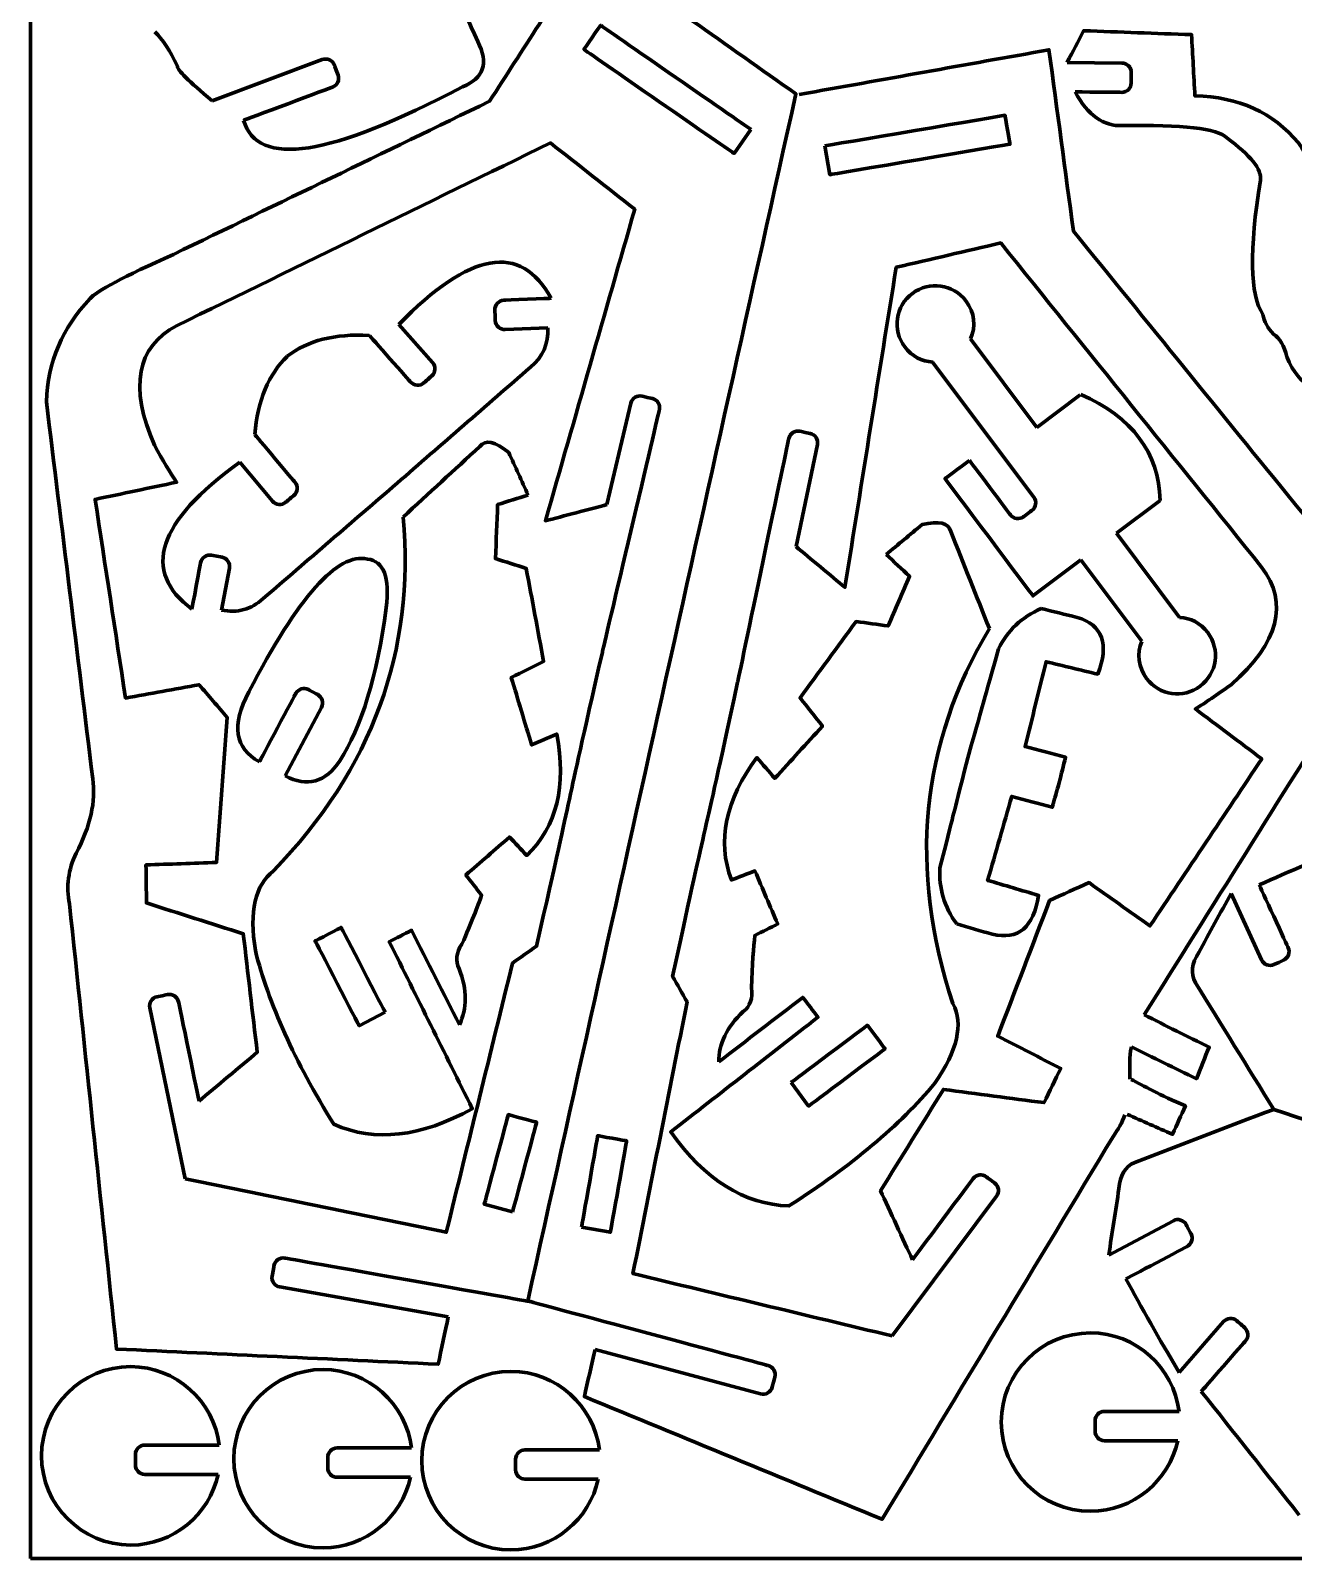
# Model space of a CAD drawing. Header units: inches. Extents: x -305 to 305, y -229 to 229.
# Drawn here: x -304.8 to -53.1, y -228.6 to 75.9 of the extents above; entities that cross this region are included whole.
import ezdxf

# ---------------------------------------------------------------- set-up
doc = ezdxf.new("R2010")
doc.units = ezdxf.units.IN
doc.header["$MEASUREMENT"] = 0
doc.layers.add('Layer 1', color=1, linetype='Continuous')

msp = doc.modelspace()

# ---------------------------------------------------------------- linework, layer by layer
at = {"lineweight": 70}
msp.add_lwpolyline([(-304.8, -228.6), (304.8, -228.6), (304.8, 228.6), (-304.8, 228.6), (-304.8, -228.6)], close=True, dxfattribs=at)
at = {"layer": 'Layer 1', "lineweight": 70}
for points, knots in [([(-34.3066, 85.698), (-28.0321, 83.5842), (-25.9575, 79.4522), (-28.0831, 73.3021), (-28.0831, 73.3021), (-30.5905, 62.4793), (-32.7689, 50.8096), (-34.6182, 38.293), (-34.6182, 38.293), (-36.5939, 33.9115), (-38.8112, 32.1395), (-41.2701, 32.9772), (-41.2701, 32.9772), (-44.1306, 34.0911), (-45.6379, 36.8342), (-45.792, 41.2067), (-45.792, 41.2067), (-45.3753, 45.5066), (-43.4398, 53.7071), (-39.9854, 65.8082), (-39.9854, 65.8082), (-45.9456, 69.2672), (-47.7497, 73.8628), (-45.3977, 79.5952), (-45.3977, 79.5952), (-46.1962, 80.7747), (-48.5412, 81.0589), (-52.4327, 80.448), (-52.4327, 80.448), (-65.7282, 78.5276), (-73.8299, 78.7179), (-76.7375, 81.018), (-76.7375, 81.018), (-83.0613, 85.6966), (-86.5637, 92.3911), (-87.2447, 101.1014), (-87.2447, 101.1014), (-91.3179, 101.1003), (-95.3912, 101.0993), (-99.4644, 101.0982), (-99.4644, 101.0982), (-100.1261, 108.2436), (-100.7874, 115.3891), (-101.4488, 122.5345), (-101.4488, 122.5345), (-99.2505, 123.8347), (-97.4974, 124.8713), (-95.2993, 126.1715)], [0, 0, 0, 0, 0.08333333, 0.08333333, 0.08333333, 0.08333334, 0.16666667, 0.16666667, 0.16666667, 0.16666668, 0.25, 0.25, 0.25, 0.25000001, 0.33333333, 0.33333333, 0.33333333, 0.33333334, 0.41666667, 0.41666667, 0.41666667, 0.41666668, 0.5, 0.5, 0.5, 0.50000001, 0.58333333, 0.58333333, 0.58333333, 0.58333334, 0.66666667, 0.66666667, 0.66666667, 0.66666668, 0.75, 0.75, 0.75, 0.75000001, 0.83333333, 0.83333333, 0.83333333, 0.83333334, 0.91666667, 0.91666667, 0.91666667, 0.91666668, 1, 1, 1, 1]), ([(-225.6263, 96.1605), (-222.1724, 88.3864), (-219.1289, 81.5359), (-215.6754, 73.7617), (-215.6754, 73.7617), (-213.4615, 69.4461), (-214.4686, 66.4288), (-218.6971, 64.7103), (-218.6971, 64.7103), (-245.0191, 50.767), (-259.5696, 48.5417), (-262.3486, 58.0341)], [0, 0, 0, 0, 0.33333333, 0.33333333, 0.33333333, 0.33333334, 0.66666667, 0.66666667, 0.66666667, 0.66666668, 1, 1, 1, 1]), ([(-221.5368, -180.4517), (-222.1588, -183.2567), (-222.9408, -187.0816), (-223.5627, -189.8864), (-223.5627, -189.8864), (-244.9334, -188.8786), (-266.3044, -187.8706), (-287.6752, -186.8628), (-287.6752, -186.8628), (-290.7986, -157.2796), (-293.9219, -127.6964), (-297.0453, -98.1133), (-297.0453, -98.1133), (-297.7451, -94.6959), (-297.2953, -91.328), (-295.6959, -88.0096), (-295.6959, -88.0096), (-292.8664, -82.6305), (-291.7697, -77.6917), (-292.406, -73.1931), (-292.406, -73.1931), (-295.484, -48.144), (-298.5621, -23.0952), (-301.6399, 1.9541), (-301.6399, 1.9541), (-301.3564, 9.8884), (-298.457, 16.7346), (-292.9418, 22.4926), (-292.9418, 22.4926), (-291.7444, 23.9484), (-286.2083, 26.8908), (-276.3336, 31.3197), (-276.3336, 31.3197), (-255.3285, 41.4885), (-234.3235, 51.6574), (-213.3184, 61.8262), (-213.3184, 61.8262), (-206.7375, 72.0469), (-200.1565, 82.2673), (-193.5755, 92.4881), (-193.5755, 92.4881), (-179.8048, 82.7599), (-166.0346, 73.0317), (-152.2641, 63.3038), (-152.2641, 63.3038), (-170.1039, -16.8426), (-187.8841, -97.1665), (-205.7239, -177.3131)], [0, 0, 0, 0, 0.08333333, 0.08333333, 0.08333333, 0.08333334, 0.16666667, 0.16666667, 0.16666667, 0.16666668, 0.25, 0.25, 0.25, 0.25000001, 0.33333333, 0.33333333, 0.33333333, 0.33333334, 0.41666667, 0.41666667, 0.41666667, 0.41666668, 0.5, 0.5, 0.5, 0.50000001, 0.58333333, 0.58333333, 0.58333333, 0.58333334, 0.66666667, 0.66666667, 0.66666667, 0.66666668, 0.75, 0.75, 0.75, 0.75000001, 0.83333333, 0.83333333, 0.83333333, 0.83333334, 0.91666667, 0.91666667, 0.91666667, 0.91666668, 1, 1, 1, 1]), ([(-161.2571, 56.2337), (-161.2571, 56.2337), (-164.5832, 51.4311), (-164.5832, 51.4311), (-164.5832, 51.4311), (-164.5832, 51.4311), (-194.5163, 72.1609), (-194.5163, 72.1609), (-194.5163, 72.1609), (-194.5163, 72.1609), (-191.1902, 76.9635), (-191.1902, 76.9635), (-191.1902, 76.9635), (-191.1902, 76.9635), (-161.2571, 56.2337), (-161.2571, 56.2337)], [0, 0, 0, 0, 0.25, 0.25, 0.25, 0.25000001, 0.5, 0.5, 0.5, 0.50000001, 0.75, 0.75, 0.75, 0.75000001, 1, 1, 1, 1]), ([(-280.0058, 75.6635), (-278.5074, 74.2091), (-277.0154, 71.9253), (-275.5296, 68.8115), (-275.5296, 68.8115), (-275.6206, 68.1165), (-273.3052, 65.8259), (-268.583, 61.9403)], [0, 0, 0, 0, 0.5, 0.5, 0.5, 0.50000001, 1, 1, 1, 1]), ([(-54.4283, 10.9041), (-51.9706, 4.7562), (-47.7301, 2.9134), (-41.7071, 5.376), (-41.7071, 5.376), (-31.0396, 8.4785), (-19.5083, 11.2992), (-7.1132, 13.8382), (-7.1132, 13.8382), (-2.8477, 16.0534), (-1.2011, 18.3653), (-2.1736, 20.7741), (-2.1736, 20.7741), (-3.4441, 23.5685), (-6.2664, 24.9217), (-10.6406, 24.8336), (-10.6406, 24.8336), (-14.9109, 24.1797), (-22.9918, 21.7934), (-34.8833, 17.6747), (-34.8833, 17.6747), (-38.6667, 23.4344), (-43.3551, 24.9815), (-48.9486, 22.3159), (-48.9486, 22.3159), (-50.1704, 23.0479), (-50.584, 25.3736), (-50.1893, 29.2929), (-50.1893, 29.2929), (-49.0076, 42.6744), (-49.6457, 50.7531), (-52.1033, 53.5289), (-52.1033, 53.5289), (-57.1246, 59.5842), (-64.0026, 62.7108), (-72.7372, 62.9088), (-72.7372, 62.9088), (-72.9616, 66.9759), (-73.1859, 71.0429), (-73.4102, 75.11), (-73.4102, 75.11), (-80.5813, 75.3753), (-87.7524, 75.6402), (-94.9235, 75.9053), (-94.9235, 75.9053), (-96.1, 73.6384), (-97.038, 71.8306), (-98.2146, 69.5639)], [0, 0, 0, 0, 0.08333333, 0.08333333, 0.08333333, 0.08333334, 0.16666667, 0.16666667, 0.16666667, 0.16666668, 0.25, 0.25, 0.25, 0.25000001, 0.33333333, 0.33333333, 0.33333333, 0.33333334, 0.41666667, 0.41666667, 0.41666667, 0.41666668, 0.5, 0.5, 0.5, 0.50000001, 0.58333333, 0.58333333, 0.58333333, 0.58333334, 0.66666667, 0.66666667, 0.66666667, 0.66666668, 0.75, 0.75, 0.75, 0.75000001, 0.83333333, 0.83333333, 0.83333333, 0.83333334, 0.91666667, 0.91666667, 0.91666667, 0.91666668, 1, 1, 1, 1]), ([(-268.5831, 61.9402), (-268.5831, 61.9402), (-246.6555, 70.1384), (-246.6555, 70.1384), (-246.6555, 70.1384), (-245.6916, 70.4988), (-244.6094, 70.0079), (-244.2503, 69.0471), (-244.2503, 69.0471), (-244.2503, 69.0471), (-243.5103, 67.0679), (-243.5103, 67.0679), (-243.5103, 67.0679), (-243.1511, 66.1071), (-243.6466, 65.0263), (-244.6097, 64.6663), (-244.6097, 64.6663), (-244.6097, 64.6663), (-262.3486, 58.0341), (-262.3486, 58.0341)], [0, 0, 0, 0, 0.2, 0.2, 0.2, 0.20000001, 0.4, 0.4, 0.4, 0.40000001, 0.6, 0.6, 0.6, 0.60000001, 0.8, 0.8, 0.8, 0.80000001, 1, 1, 1, 1]), ([(-82.8454, -120.2656), (-69.4342, -98.8865), (-55.771, -77.1099), (-42.3599, -55.7305), (-42.3599, -55.7305), (-39.2516, -48.4247), (-38.9739, -40.9951), (-41.5264, -33.4415), (-41.5264, -33.4415), (-41.9933, -31.6153), (-45.759, -26.6029), (-52.8233, -18.404), (-52.8233, -18.404), (-67.5327, -0.2863), (-82.2422, 17.8312), (-96.952, 35.9488), (-96.952, 35.9488), (-98.577, 47.9957), (-100.2021, 60.0426), (-101.8271, 72.0897), (-101.8271, 72.0897), (-118.4237, 69.1201), (-135.02, 66.1504), (-151.6165, 63.181)], [0, 0, 0, 0, 0.16666667, 0.16666667, 0.16666667, 0.16666668, 0.33333333, 0.33333333, 0.33333333, 0.33333334, 0.5, 0.5, 0.5, 0.50000001, 0.66666667, 0.66666667, 0.66666667, 0.66666668, 0.83333333, 0.83333333, 0.83333333, 0.83333334, 1, 1, 1, 1]), ([(-98.2148, 69.5639), (-98.2148, 69.5639), (-87.2766, 69.4542), (-87.2766, 69.4542), (-87.2766, 69.4542), (-86.2472, 69.444), (-85.4142, 68.5966), (-85.4245, 67.5711), (-85.4245, 67.5711), (-85.4245, 67.5711), (-85.4457, 65.458), (-85.4457, 65.458), (-85.4457, 65.458), (-85.456, 64.4325), (-86.3071, 63.6022), (-87.3352, 63.6126), (-87.3352, 63.6126), (-87.3352, 63.6126), (-96.6337, 63.7059), (-96.6337, 63.7059)], [0, 0, 0, 0, 0.2, 0.2, 0.2, 0.20000001, 0.4, 0.4, 0.4, 0.40000001, 0.6, 0.6, 0.6, 0.60000001, 0.8, 0.8, 0.8, 0.80000001, 1, 1, 1, 1]), ([(-96.6337, 63.7059), (-94.0592, 59.021), (-90.9451, 56.8379), (-87.1931, 56.9802), (-87.1931, 56.9802), (-75.1644, 57.2228), (-68.2323, 56.4045), (-66.397, 54.5257), (-66.397, 54.5257), (-61.623, 51.0709), (-59.3849, 48.272), (-59.6826, 46.1287), (-59.6826, 46.1287), (-61.9473, 32.1628), (-61.7781, 23.2273), (-59.175, 19.322)], [0, 0, 0, 0, 0.25, 0.25, 0.25, 0.25000001, 0.5, 0.5, 0.5, 0.50000001, 0.75, 0.75, 0.75, 0.75000001, 1, 1, 1, 1]), ([(-146.471, 52.9641), (-146.471, 52.9641), (-145.4956, 47.2042), (-145.4956, 47.2042), (-145.4956, 47.2042), (-145.4956, 47.2042), (-109.5961, 53.2823), (-109.5961, 53.2823), (-109.5961, 53.2823), (-109.5961, 53.2823), (-110.5715, 59.0421), (-110.5715, 59.0421), (-110.5715, 59.0421), (-110.5715, 59.0421), (-146.471, 52.9641), (-146.471, 52.9641)], [0, 0, 0, 0, 0.25, 0.25, 0.25, 0.25000001, 0.5, 0.5, 0.5, 0.50000001, 0.75, 0.75, 0.75, 0.75000001, 1, 1, 1, 1]), ([(-189.9245, -18.562), (-193.2536, -19.4146), (-198.853, -20.9236), (-202.182, -21.7762), (-202.182, -21.7762), (-196.2511, -1.0779), (-190.32, 19.6204), (-184.3889, 40.3186), (-184.3889, 40.3186), (-189.9914, 44.7261), (-195.5939, 49.1335), (-201.1964, 53.5409), (-201.1964, 53.5409), (-226.0262, 41.3926), (-250.8559, 29.2442), (-275.6857, 17.0958), (-275.6857, 17.0958), (-283.6731, 12.8397), (-285.1528, 4.9027), (-280.1249, -6.7151), (-280.1249, -6.7151), (-278.4198, -9.7558), (-276.9473, -12.2173), (-275.7073, -14.0998), (-275.7073, -14.0998), (-281.1148, -15.2355), (-286.5223, -16.3712), (-291.9298, -17.5069), (-291.9298, -17.5069), (-289.9102, -30.7093), (-287.8906, -43.9116), (-285.871, -57.114), (-285.871, -57.114), (-280.9822, -56.2269), (-276.0935, -55.3399), (-271.2048, -54.4528), (-271.2048, -54.4528), (-269.334, -56.6334), (-267.4633, -58.814), (-265.5925, -60.9946), (-265.5925, -60.9946), (-266.2983, -70.6247), (-267.0041, -80.2547), (-267.7099, -89.8848), (-267.7099, -89.8848), (-272.4049, -90.0485), (-277.0999, -90.2123), (-281.7949, -90.376), (-281.7949, -90.376), (-281.7614, -92.9044), (-281.728, -95.4327), (-281.6945, -97.961), (-281.6945, -97.961), (-275.2655, -100.0059), (-268.8364, -102.0507), (-262.4074, -104.0956), (-262.4074, -104.0956), (-261.4793, -111.9668), (-260.5513, -119.8381), (-259.6232, -127.7094), (-259.6232, -127.7094), (-262.878, -130.4552), (-267.9574, -134.6864), (-271.2121, -137.4322)], [0, 0, 0, 0, 0.0625, 0.0625, 0.0625, 0.06250001, 0.125, 0.125, 0.125, 0.12500001, 0.1875, 0.1875, 0.1875, 0.18750001, 0.25, 0.25, 0.25, 0.25000001, 0.3125, 0.3125, 0.3125, 0.31250001, 0.375, 0.375, 0.375, 0.37500001, 0.4375, 0.4375, 0.4375, 0.43750001, 0.5, 0.5, 0.5, 0.50000001, 0.5625, 0.5625, 0.5625, 0.56250001, 0.625, 0.625, 0.625, 0.62500001, 0.6875, 0.6875, 0.6875, 0.68750001, 0.75, 0.75, 0.75, 0.75000001, 0.8125, 0.8125, 0.8125, 0.81250001, 0.875, 0.875, 0.875, 0.87500001, 0.9375, 0.9375, 0.9375, 0.93750001, 1, 1, 1, 1]), ([(-152.2314, -26.9299), (-149.5782, -29.1137), (-145.1474, -32.8551), (-142.4943, -35.0391), (-142.4943, -35.0391), (-139.0869, -13.7792), (-135.6797, 7.4808), (-132.2725, 28.7407), (-132.2725, 28.7407), (-125.3294, 30.3561), (-118.3865, 31.9714), (-111.4437, 33.5866), (-111.4437, 33.5866), (-94.1098, 12.0544), (-76.7762, -9.478), (-59.4425, -31.0103), (-59.4425, -31.0103), (-54.0141, -38.2523), (-56.0402, -46.0677), (-65.5208, -54.4566), (-65.5208, -54.4566), (-68.3545, -56.487), (-70.7321, -58.0916), (-72.6534, -59.2706), (-72.6534, -59.2706), (-68.2381, -62.5925), (-63.8226, -65.9144), (-59.4071, -69.2364), (-59.4071, -69.2364), (-66.8355, -80.3359), (-74.2638, -91.4355), (-81.6922, -102.535), (-81.6922, -102.535), (-85.7432, -99.6583), (-89.7941, -96.7816), (-93.8452, -93.905), (-93.8452, -93.905), (-96.4642, -95.0864), (-99.0833, -96.2677), (-101.7023, -97.449), (-101.7023, -97.449), (-105.1474, -106.4694), (-108.5924, -115.4897), (-112.0375, -124.5103), (-112.0375, -124.5103), (-107.8551, -126.6498), (-103.6727, -128.7892), (-99.4903, -130.9287), (-99.4903, -130.9287), (-100.593, -133.2043), (-101.6956, -135.4798), (-102.7981, -137.7552), (-102.7981, -137.7552), (-109.4877, -136.8803), (-116.177, -136.0055), (-122.8665, -135.1308), (-122.8665, -135.1308), (-127.0453, -141.8655), (-131.2241, -148.6001), (-135.4028, -155.3347), (-135.4028, -155.3347), (-133.6198, -159.2019), (-130.8145, -165.1878), (-129.0314, -169.055)], [0, 0, 0, 0, 0.0625, 0.0625, 0.0625, 0.06250001, 0.125, 0.125, 0.125, 0.12500001, 0.1875, 0.1875, 0.1875, 0.18750001, 0.25, 0.25, 0.25, 0.25000001, 0.3125, 0.3125, 0.3125, 0.31250001, 0.375, 0.375, 0.375, 0.37500001, 0.4375, 0.4375, 0.4375, 0.43750001, 0.5, 0.5, 0.5, 0.50000001, 0.5625, 0.5625, 0.5625, 0.56250001, 0.625, 0.625, 0.625, 0.62500001, 0.6875, 0.6875, 0.6875, 0.68750001, 0.75, 0.75, 0.75, 0.75000001, 0.8125, 0.8125, 0.8125, 0.81250001, 0.875, 0.875, 0.875, 0.87500001, 0.9375, 0.9375, 0.9375, 0.93750001, 1, 1, 1, 1]), ([(-125.0054, 9.8513), (-127.134, 10.0006), (-129.1888, 11.038), (-130.5702, 12.8785), (-130.5702, 12.8785), (-133.0961, 16.2438), (-132.4155, 21.0211), (-129.0504, 23.5469), (-129.0504, 23.5469), (-125.6851, 26.0729), (-120.9076, 25.3924), (-118.3817, 22.0271), (-118.3817, 22.0271), (-116.6451, 19.7135), (-116.3335, 16.9388), (-117.4583, 14.4811)], [0, 0, 0, 0, 0.25, 0.25, 0.25, 0.25000001, 0.5, 0.5, 0.5, 0.50000001, 0.75, 0.75, 0.75, 0.75000001, 1, 1, 1, 1]), ([(-201.7345, 16.6926), (-201.7345, 16.6926), (-210.2216, 16.3348), (-210.2216, 16.3348), (-210.2216, 16.3348), (-211.25, 16.2916), (-212.1261, 17.0944), (-212.1693, 18.1188), (-212.1693, 18.1188), (-212.1693, 18.1188), (-212.2582, 20.2301), (-212.2582, 20.2301), (-212.2582, 20.2301), (-212.3013, 21.2547), (-211.4945, 22.1283), (-210.4676, 22.1718), (-210.4676, 22.1718), (-210.4676, 22.1718), (-201.0503, 22.5685), (-201.0503, 22.5685)], [0, 0, 0, 0, 0.2, 0.2, 0.2, 0.20000001, 0.4, 0.4, 0.4, 0.40000001, 0.6, 0.6, 0.6, 0.60000001, 0.8, 0.8, 0.8, 0.80000001, 1, 1, 1, 1]), ([(-54.4283, 10.9041), (-54.91, 13.0764), (-55.7912, 14.5764), (-57.0719, 15.4041), (-57.0719, 15.4041), (-58.2741, 16.6663), (-58.9751, 17.9721), (-59.175, 19.322)], [0, 0, 0, 0, 0.5, 0.5, 0.5, 0.50000001, 1, 1, 1, 1]), ([(-231.4031, 17.3304), (-231.4031, 17.3304), (-224.677, 9.7504), (-224.677, 9.7504), (-224.677, 9.7504), (-223.994, 8.9806), (-224.0629, 7.7941), (-224.83, 7.1136), (-224.83, 7.1136), (-224.83, 7.1136), (-226.4106, 5.711), (-226.4106, 5.711), (-226.4106, 5.711), (-227.1775, 5.0302), (-228.3648, 5.104), (-229.0468, 5.873), (-229.0468, 5.873), (-229.0468, 5.873), (-237.3019, 15.1765), (-237.3019, 15.1765)], [0, 0, 0, 0, 0.2, 0.2, 0.2, 0.20000001, 0.4, 0.4, 0.4, 0.40000001, 0.6, 0.6, 0.6, 0.60000001, 0.8, 0.8, 0.8, 0.80000001, 1, 1, 1, 1]), ([(-231.7581, -14.2956), (-222.9471, -6.6351), (-213.994, 1.1477), (-205.1827, 8.8081), (-205.1827, 8.8081), (-202.6878, 10.858), (-201.5382, 13.4864), (-201.7345, 16.6923)], [0, 0, 0, 0, 0.5, 0.5, 0.5, 0.50000001, 1, 1, 1, 1]), ([(-125.0695, 9.8562), (-125.0695, 9.8562), (-104.8468, -17.0863), (-104.8468, -17.0863), (-104.8468, -17.0863), (-104.229, -17.9094), (-104.3946, -19.086), (-105.2149, -19.7017), (-105.2149, -19.7017), (-105.2149, -19.7017), (-106.9049, -20.9702), (-106.9049, -20.9702), (-106.9049, -20.9702), (-107.7252, -21.5859), (-108.9019, -21.4155), (-109.5191, -20.5932), (-109.5191, -20.5932), (-109.5191, -20.5932), (-117.6671, -9.7377), (-117.6671, -9.7377)], [0, 0, 0, 0, 0.2, 0.2, 0.2, 0.20000001, 0.4, 0.4, 0.4, 0.40000001, 0.6, 0.6, 0.6, 0.60000001, 0.8, 0.8, 0.8, 0.80000001, 1, 1, 1, 1]), ([(-189.9246, -18.5622), (-189.9246, -18.5622), (-185.1562, 1.6712), (-185.1562, 1.6712), (-185.1562, 1.6712), (-184.9199, 2.673), (-183.9105, 3.2996), (-182.9124, 3.0643), (-182.9124, 3.0643), (-182.9124, 3.0643), (-180.8553, 2.5797), (-180.8553, 2.5797), (-180.8553, 2.5797), (-179.8572, 2.3444), (-179.2342, 1.3318), (-179.4699, 0.3311), (-179.4699, 0.3311), (-179.4699, 0.3311), (-190.8431, -47.9735), (-190.8431, -47.9735)], [0, 0, 0, 0, 0.2, 0.2, 0.2, 0.20000001, 0.4, 0.4, 0.4, 0.40000001, 0.6, 0.6, 0.6, 0.60000001, 0.8, 0.8, 0.8, 0.80000001, 1, 1, 1, 1]), ([(-263.1086, -10.1152), (-263.1086, -10.1152), (-256.5706, -17.8581), (-256.5706, -17.8581), (-256.5706, -17.8581), (-255.9066, -18.6443), (-254.7225, -18.7462), (-253.9391, -18.0844), (-253.9391, -18.0844), (-253.9391, -18.0844), (-252.3245, -16.7212), (-252.3245, -16.7212), (-252.3245, -16.7212), (-251.5409, -16.0597), (-251.4437, -14.8742), (-252.107, -14.0889), (-252.107, -14.0889), (-252.107, -14.0889), (-260.1317, -4.5859), (-260.1317, -4.5859)], [0, 0, 0, 0, 0.2, 0.2, 0.2, 0.20000001, 0.4, 0.4, 0.4, 0.40000001, 0.6, 0.6, 0.6, 0.60000001, 0.8, 0.8, 0.8, 0.80000001, 1, 1, 1, 1]), ([(-230.5622, -21.0446), (-225.4564, -16.3439), (-220.3506, -11.6433), (-215.2447, -6.9424), (-215.2447, -6.9424), (-214.123, -5.546), (-212.2073, -5.9616), (-209.4976, -8.1891), (-209.4976, -8.1891), (-208.2063, -11.0083), (-206.9151, -13.8278), (-205.6238, -16.6472)], [0, 0, 0, 0, 0.33333333, 0.33333333, 0.33333333, 0.33333334, 0.66666667, 0.66666667, 0.66666667, 0.66666668, 1, 1, 1, 1]), ([(-152.2315, -26.93), (-152.2315, -26.93), (-147.9686, -6.584), (-147.9686, -6.584), (-147.9686, -6.584), (-147.7576, -5.5767), (-148.406, -4.5811), (-149.4096, -4.3708), (-149.4096, -4.3708), (-149.4096, -4.3708), (-151.4782, -3.9372), (-151.4782, -3.9372), (-151.4782, -3.9372), (-152.4818, -3.7269), (-153.4755, -4.3798), (-153.6865, -5.3861), (-153.6865, -5.3861), (-153.6865, -5.3861), (-163.8735, -53.9546), (-163.8735, -53.9546)], [0, 0, 0, 0, 0.2, 0.2, 0.2, 0.20000001, 0.4, 0.4, 0.4, 0.40000001, 0.6, 0.6, 0.6, 0.60000001, 0.8, 0.8, 0.8, 0.80000001, 1, 1, 1, 1]), ([(-95.4641, -29.5867), (-95.4641, -29.5867), (-105.0107, -36.7523), (-105.0107, -36.7523), (-105.0107, -36.7523), (-105.0107, -36.7523), (-122.5414, -13.3963), (-122.5414, -13.3963), (-122.5414, -13.3963), (-122.5414, -13.3963), (-117.6671, -9.7377), (-117.6671, -9.7377)], [0, 0, 0, 0, 0.33333333, 0.33333333, 0.33333333, 0.33333334, 0.66666667, 0.66666667, 0.66666667, 0.66666668, 1, 1, 1, 1]), ([(-231.7581, -14.2956), (-240.602, -21.918), (-249.5874, -29.6636), (-258.4314, -37.2862), (-258.4314, -37.2862), (-260.8176, -39.4617), (-263.5836, -40.2228), (-266.7283, -39.5691)], [0, 0, 0, 0, 0.5, 0.5, 0.5, 0.50000001, 1, 1, 1, 1]), ([(-205.6238, -16.6472), (-207.6536, -17.2799), (-209.6832, -17.9128), (-211.7128, -18.5459), (-211.7128, -18.5459), (-211.8559, -22.1315), (-211.9989, -25.7173), (-212.1418, -29.3032), (-212.1418, -29.3032), (-210.098, -29.9615), (-208.054, -30.6198), (-206.0103, -31.2783), (-206.0103, -31.2783), (-204.8542, -37.46), (-203.6984, -43.6418), (-202.5422, -49.8237), (-202.5422, -49.8237), (-204.6934, -50.8766), (-206.8447, -51.9297), (-208.9963, -52.983), (-208.9963, -52.983), (-207.6417, -57.4761), (-206.2872, -61.9693), (-204.9327, -66.4624), (-204.9327, -66.4624), (-203.2671, -65.7378), (-201.6015, -65.0137), (-199.9357, -64.2894), (-199.9357, -64.2894), (-197.9256, -74.6456), (-199.9192, -82.7081), (-205.9164, -88.4767), (-205.9164, -88.4767), (-207.0609, -87.2556), (-208.2055, -86.0345), (-209.3501, -84.8131), (-209.3501, -84.8131), (-212.2422, -87.3379), (-215.1342, -89.8626), (-218.0265, -92.3875), (-218.0265, -92.3875), (-216.9921, -93.726), (-215.9576, -95.0644), (-214.923, -96.4029), (-214.923, -96.4029), (-215.6451, -98.6358), (-216.9449, -101.8827), (-218.8218, -106.1434), (-218.8218, -106.1434), (-220.0026, -107.8909), (-220.1899, -109.5341), (-219.3832, -111.0728), (-219.3832, -111.0728), (-217.7818, -115.2904), (-217.7656, -119.0126), (-219.3346, -122.2399)], [0, 0, 0, 0, 0.07142857, 0.07142857, 0.07142857, 0.07142858, 0.14285714, 0.14285714, 0.14285714, 0.14285715, 0.21428571, 0.21428571, 0.21428571, 0.21428572, 0.28571429, 0.28571429, 0.28571429, 0.2857143, 0.35714286, 0.35714286, 0.35714286, 0.35714287, 0.42857143, 0.42857143, 0.42857143, 0.42857144, 0.5, 0.5, 0.5, 0.50000001, 0.57142857, 0.57142857, 0.57142857, 0.57142858, 0.64285714, 0.64285714, 0.64285714, 0.64285715, 0.71428571, 0.71428571, 0.71428571, 0.71428572, 0.78571429, 0.78571429, 0.78571429, 0.7857143, 0.85714286, 0.85714286, 0.85714286, 0.85714287, 0.92857143, 0.92857143, 0.92857143, 0.92857144, 1, 1, 1, 1]), ([(-230.5622, -21.0444), (-228.127, -47.714), (-236.7362, -71.2224), (-256.3893, -91.5698), (-256.3893, -91.5698), (-260.0399, -94.3198), (-261.2418, -99.6154), (-259.995, -107.4564), (-259.995, -107.4564), (-257.359, -117.9627), (-252.1513, -129.5012), (-244.3721, -142.0718), (-244.3721, -142.0718), (-236.2039, -145.6683), (-227.0013, -144.635), (-216.7636, -138.9718), (-216.7636, -138.9718), (-222.2744, -127.8719), (-227.7852, -116.772), (-233.2961, -105.672), (-233.2961, -105.672), (-231.8196, -104.9171), (-230.3431, -104.1621), (-228.8666, -103.4071), (-228.8666, -103.4071), (-225.6894, -109.6846), (-222.5119, -115.9622), (-219.3344, -122.24)], [0, 0, 0, 0, 0.14285714, 0.14285714, 0.14285714, 0.14285715, 0.28571429, 0.28571429, 0.28571429, 0.2857143, 0.42857143, 0.42857143, 0.42857143, 0.42857144, 0.57142857, 0.57142857, 0.57142857, 0.57142858, 0.71428571, 0.71428571, 0.71428571, 0.71428572, 0.85714286, 0.85714286, 0.85714286, 0.85714287, 1, 1, 1, 1]), ([(-113.7006, -43.2616), (-116.2677, -36.8136), (-118.8347, -30.3657), (-121.4017, -23.9175), (-121.4017, -23.9175), (-121.8082, -22.1732), (-123.7149, -21.7183), (-127.1219, -22.5529), (-127.1219, -22.5529), (-129.5066, -24.535), (-131.8913, -26.5174), (-134.2761, -28.4997)], [0, 0, 0, 0, 0.33333333, 0.33333333, 0.33333333, 0.33333334, 0.66666667, 0.66666667, 0.66666667, 0.66666668, 1, 1, 1, 1]), ([(-266.7286, -39.5691), (-266.7286, -39.5691), (-265.1584, -31.2209), (-265.1584, -31.2209), (-265.1584, -31.2209), (-264.9683, -30.2093), (-265.6372, -29.2272), (-266.6449, -29.0376), (-266.6449, -29.0376), (-266.6449, -29.0376), (-268.7216, -28.6472), (-268.7216, -28.6472), (-268.7216, -28.6472), (-269.7295, -28.4576), (-270.7097, -29.131), (-270.8998, -30.141), (-270.8998, -30.141), (-270.8998, -30.141), (-272.6418, -39.4043), (-272.6418, -39.4043)], [0, 0, 0, 0, 0.2, 0.2, 0.2, 0.20000001, 0.4, 0.4, 0.4, 0.40000001, 0.6, 0.6, 0.6, 0.60000001, 0.8, 0.8, 0.8, 0.80000001, 1, 1, 1, 1]), ([(-254.0841, -72.6388), (-249.636, -74.9215), (-245.9995, -73.9089), (-243.1746, -69.601), (-243.1746, -69.601), (-238.8486, -62.9878), (-235.7622, -52.8215), (-233.9154, -39.1019), (-233.9154, -39.1019), (-233.1535, -33.0702), (-234.4011, -29.8382), (-237.6582, -29.4058)], [0, 0, 0, 0, 0.33333333, 0.33333333, 0.33333333, 0.33333334, 0.66666667, 0.66666667, 0.66666667, 0.66666668, 1, 1, 1, 1]), ([(-134.2761, -28.4997), (-132.7204, -29.9489), (-131.1649, -31.3982), (-129.6095, -32.8476), (-129.6095, -32.8476), (-131.0331, -36.1417), (-132.4568, -39.4359), (-133.8806, -42.7301), (-133.8806, -42.7301), (-136.0079, -42.4385), (-138.1355, -42.1469), (-140.2628, -41.8555), (-140.2628, -41.8555), (-143.9815, -46.9271), (-147.7, -51.999), (-151.4189, -57.0707), (-151.4189, -57.0707), (-149.9356, -58.9513), (-148.4525, -60.832), (-146.9691, -62.713), (-146.9691, -62.713), (-150.1356, -66.1766), (-153.302, -69.6402), (-156.4684, -73.1039), (-156.4684, -73.1039), (-157.6561, -71.7296), (-158.844, -70.3556), (-160.0318, -68.9815), (-160.0318, -68.9815), (-166.3279, -77.4462), (-168.0218, -85.5769), (-165.1137, -93.3735), (-165.1137, -93.3735), (-163.5533, -92.7683), (-161.9929, -92.1632), (-160.4322, -91.5579), (-160.4322, -91.5579), (-158.9186, -95.0859), (-157.4049, -98.614), (-155.891, -102.1422), (-155.891, -102.1422), (-157.403, -102.9008), (-158.9149, -103.6593), (-160.4271, -104.4179), (-160.4271, -104.4179), (-160.743, -106.7433), (-160.9772, -110.2329), (-161.1303, -114.8861), (-161.1303, -114.8861), (-160.8225, -116.9726), (-161.3652, -118.5348), (-162.7586, -119.5726), (-162.7586, -119.5726), (-166.0282, -122.6809), (-167.6545, -126.029), (-167.6377, -129.6175)], [0, 0, 0, 0, 0.07142857, 0.07142857, 0.07142857, 0.07142858, 0.14285714, 0.14285714, 0.14285714, 0.14285715, 0.21428571, 0.21428571, 0.21428571, 0.21428572, 0.28571429, 0.28571429, 0.28571429, 0.2857143, 0.35714286, 0.35714286, 0.35714286, 0.35714287, 0.42857143, 0.42857143, 0.42857143, 0.42857144, 0.5, 0.5, 0.5, 0.50000001, 0.57142857, 0.57142857, 0.57142857, 0.57142858, 0.64285714, 0.64285714, 0.64285714, 0.64285715, 0.71428571, 0.71428571, 0.71428571, 0.71428572, 0.78571429, 0.78571429, 0.78571429, 0.7857143, 0.85714286, 0.85714286, 0.85714286, 0.85714287, 0.92857143, 0.92857143, 0.92857143, 0.92857144, 1, 1, 1, 1]), ([(-103.4021, -39.2722), (-101.0076, -39.8565), (-98.6129, -40.4412), (-96.2181, -41.0259), (-96.2181, -41.0259), (-91.1342, -42.5828), (-89.7634, -46.3571), (-92.1063, -52.3487), (-92.1063, -52.3487), (-95.5346, -51.5258), (-98.9631, -50.703), (-102.3913, -49.8797), (-102.3913, -49.8797), (-103.7871, -55.5135), (-105.1829, -61.147), (-106.5785, -66.7809), (-106.5785, -66.7809), (-103.8938, -67.4961), (-101.2091, -68.2117), (-98.5244, -68.9271), (-98.5244, -68.9271), (-98.9407, -70.5919), (-99.3566, -72.257), (-99.7732, -73.9221)], [0, 0, 0, 0, 0.16666667, 0.16666667, 0.16666667, 0.16666668, 0.33333333, 0.33333333, 0.33333333, 0.33333334, 0.5, 0.5, 0.5, 0.50000001, 0.66666667, 0.66666667, 0.66666667, 0.66666668, 0.83333333, 0.83333333, 0.83333333, 0.83333334, 1, 1, 1, 1]), ([(-75.782, -41.0437), (-73.5885, -41.1448), (-71.5922, -42.1809), (-70.1714, -44.0738), (-70.1714, -44.0738), (-67.6455, -47.4391), (-68.3263, -52.2165), (-71.6916, -54.7425), (-71.6916, -54.7425), (-75.0567, -57.2683), (-79.834, -56.5877), (-82.36, -53.2224), (-82.36, -53.2224), (-84.0176, -51.0139), (-84.2943, -48.1972), (-83.3377, -45.8079)], [0, 0, 0, 0, 0.25, 0.25, 0.25, 0.25000001, 0.5, 0.5, 0.5, 0.50000001, 0.75, 0.75, 0.75, 0.75000001, 1, 1, 1, 1]), ([(-113.7006, -43.2614), (-127.4433, -66.247), (-129.8618, -91.1651), (-120.9567, -118.0157), (-120.9567, -118.0157), (-118.8568, -122.0753), (-120.0663, -127.3692), (-124.5853, -133.8972), (-124.5853, -133.8972), (-131.5105, -142.2262), (-141.2007, -150.3721), (-153.6558, -158.335), (-153.6558, -158.335), (-162.5759, -158.0401), (-170.4237, -153.124), (-177.1998, -143.5865), (-177.1998, -143.5865), (-167.4262, -135.9671), (-157.6527, -128.3477), (-147.8791, -120.7284), (-147.8791, -120.7284), (-148.8831, -119.4086), (-149.8871, -118.0888), (-150.8911, -116.7689), (-150.8911, -116.7689), (-156.4731, -121.0518), (-162.0554, -125.3345), (-167.6379, -129.6175)], [0, 0, 0, 0, 0.14285714, 0.14285714, 0.14285714, 0.14285715, 0.28571429, 0.28571429, 0.28571429, 0.2857143, 0.42857143, 0.42857143, 0.42857143, 0.42857144, 0.57142857, 0.57142857, 0.57142857, 0.57142858, 0.71428571, 0.71428571, 0.71428571, 0.71428572, 0.85714286, 0.85714286, 0.85714286, 0.85714287, 1, 1, 1, 1]), ([(-273.963, -152.9171), (-256.51, -156.4933), (-239.3956, -160.0001), (-221.9426, -163.5762), (-221.9426, -163.5762), (-217.5419, -145.6978), (-213.1413, -127.8197), (-208.7407, -109.9415), (-208.7407, -109.9415), (-207.1478, -108.8179), (-205.5549, -107.6942), (-203.9619, -106.5704), (-203.9619, -106.5704), (-195.6989, -70.4115), (-199.1062, -84.1325), (-190.8432, -47.9737)], [0, 0, 0, 0, 0.25, 0.25, 0.25, 0.25000001, 0.5, 0.5, 0.5, 0.50000001, 0.75, 0.75, 0.75, 0.75000001, 1, 1, 1, 1]), ([(-133.1077, -184.2449), (-150.4298, -180.0814), (-167.4161, -175.9986), (-184.7384, -171.8351), (-184.7384, -171.8351), (-181.1413, -153.778), (-177.544, -135.7209), (-173.9468, -117.664), (-173.9468, -117.664), (-174.9128, -115.9709), (-175.8788, -114.2775), (-176.8449, -112.5844), (-176.8449, -112.5844), (-168.9925, -76.3341), (-171.726, -90.2051), (-163.8736, -53.9548)], [0, 0, 0, 0, 0.25, 0.25, 0.25, 0.25000001, 0.5, 0.5, 0.5, 0.50000001, 0.75, 0.75, 0.75, 0.75000001, 1, 1, 1, 1]), ([(-254.0842, -72.639), (-254.0842, -72.639), (-246.7945, -58.9622), (-246.7945, -58.9622), (-246.7945, -58.9622), (-246.3103, -58.0539), (-246.6548, -56.9167), (-247.5599, -56.4342), (-247.5599, -56.4342), (-247.5599, -56.4342), (-249.4247, -55.4403), (-249.4247, -55.4403), (-249.4247, -55.4403), (-250.3298, -54.9578), (-251.4663, -55.3069), (-251.9499, -56.2144), (-251.9499, -56.2144), (-251.9499, -56.2144), (-259.2009, -69.8192), (-259.2009, -69.8192)], [0, 0, 0, 0, 0.2, 0.2, 0.2, 0.20000001, 0.4, 0.4, 0.4, 0.40000001, 0.6, 0.6, 0.6, 0.60000001, 0.8, 0.8, 0.8, 0.80000001, 1, 1, 1, 1]), ([(-120.2222, -102.129), (-117.8558, -102.8186), (-115.4891, -103.5083), (-113.1226, -104.1976), (-113.1226, -104.1976), (-107.9403, -105.3877), (-104.8679, -102.8023), (-103.9053, -96.4415), (-103.9053, -96.4415), (-107.2865, -95.4422), (-110.6677, -94.443), (-114.0488, -93.4438), (-114.0488, -93.4438), (-112.4445, -87.866), (-110.8401, -82.2881), (-109.2357, -76.7103), (-109.2357, -76.7103), (-106.5525, -77.4313), (-103.8693, -78.1523), (-101.1861, -78.8733), (-101.1861, -78.8733), (-100.7151, -77.2229), (-100.2441, -75.5726), (-99.7732, -73.9221)], [0, 0, 0, 0, 0.16666667, 0.16666667, 0.16666667, 0.16666668, 0.33333333, 0.33333333, 0.33333333, 0.33333334, 0.5, 0.5, 0.5, 0.50000001, 0.66666667, 0.66666667, 0.66666667, 0.66666668, 0.83333333, 0.83333333, 0.83333333, 0.83333334, 1, 1, 1, 1]), ([(-65.5332, -96.0414), (-65.5332, -96.0414), (-59.4558, -109.3157), (-59.4558, -109.3157), (-59.4558, -109.3157), (-59.0272, -110.2516), (-57.9094, -110.6621), (-56.9785, -110.2318), (-56.9785, -110.2318), (-56.9785, -110.2318), (-55.0604, -109.3452), (-55.0604, -109.3452), (-55.0604, -109.3452), (-54.1293, -108.915), (-53.7216, -107.7979), (-54.1528, -106.8648), (-54.1528, -106.8648), (-54.1528, -106.8648), (-59.93, -94.3655), (-59.93, -94.3655)], [0, 0, 0, 0, 0.2, 0.2, 0.2, 0.20000001, 0.4, 0.4, 0.4, 0.40000001, 0.6, 0.6, 0.6, 0.60000001, 0.8, 0.8, 0.8, 0.80000001, 1, 1, 1, 1]), ([(19.3125, -153.4592), (17.7268, -158.5729), (14.5624, -161.3185), (9.8199, -161.6961), (9.8199, -161.6961), (-12.465, -154.1596), (-34.7499, -146.6236), (-57.0351, -139.0873), (-57.0351, -139.0873), (-62.2277, -130.6784), (-67.4202, -122.269), (-72.6128, -113.8601), (-72.6128, -113.8601), (-73.6414, -111.9996), (-73.4244, -109.9839), (-71.9618, -107.8128), (-71.9618, -107.8128), (-69.8191, -103.889), (-67.6762, -99.9653), (-65.5332, -96.0414)], [0, 0, 0, 0, 0.2, 0.2, 0.2, 0.20000001, 0.4, 0.4, 0.4, 0.40000001, 0.6, 0.6, 0.6, 0.60000001, 0.8, 0.8, 0.8, 0.80000001, 1, 1, 1, 1]), ([(-234.1182, -119.7381), (-234.1182, -119.7381), (-239.2985, -122.4381), (-239.2985, -122.4381), (-239.2985, -122.4381), (-239.2985, -122.4381), (-248.0775, -105.5344), (-248.0775, -105.5344), (-248.0775, -105.5344), (-248.0775, -105.5344), (-242.897, -102.8344), (-242.897, -102.8344), (-242.897, -102.8344), (-242.897, -102.8344), (-234.1182, -119.7381), (-234.1182, -119.7381)], [0, 0, 0, 0, 0.25, 0.25, 0.25, 0.25000001, 0.5, 0.5, 0.5, 0.50000001, 0.75, 0.75, 0.75, 0.75000001, 1, 1, 1, 1]), ([(-273.9632, -152.9171), (-273.9632, -152.9171), (-281.0364, -118.8567), (-281.0364, -118.8567), (-281.0364, -118.8567), (-281.2456, -117.8488), (-280.5955, -116.8543), (-279.5914, -116.6458), (-279.5914, -116.6458), (-279.5914, -116.6458), (-277.5222, -116.2161), (-277.5222, -116.2161), (-277.5222, -116.2161), (-276.5181, -116.0076), (-275.5256, -116.662), (-275.3165, -117.6688), (-275.3165, -117.6688), (-275.3165, -117.6688), (-271.2123, -137.4322), (-271.2123, -137.4322)], [0, 0, 0, 0, 0.2, 0.2, 0.2, 0.20000001, 0.4, 0.4, 0.4, 0.40000001, 0.6, 0.6, 0.6, 0.60000001, 0.8, 0.8, 0.8, 0.80000001, 1, 1, 1, 1]), ([(-85.4063, -126.6287), (-81.1456, -128.734), (-76.7026, -130.8733), (-72.4419, -132.9786), (-72.4419, -132.9786), (-71.5603, -131.0507), (-70.7678, -128.6427), (-69.886, -126.7147), (-69.886, -126.7147), (-74.2057, -124.5651), (-78.5255, -122.4155), (-82.8454, -120.2656)], [0, 0, 0, 0, 0.33333333, 0.33333333, 0.33333333, 0.33333334, 0.66666667, 0.66666667, 0.66666667, 0.66666668, 1, 1, 1, 1]), ([(-153.2285, -133.7635), (-153.2285, -133.7635), (-149.728, -138.4403), (-149.728, -138.4403), (-149.728, -138.4403), (-149.728, -138.4403), (-134.4955, -127.0046), (-134.4955, -127.0046), (-134.4955, -127.0046), (-134.4955, -127.0046), (-137.9961, -122.3277), (-137.9961, -122.3277), (-137.9961, -122.3277), (-137.9961, -122.3277), (-153.2285, -133.7635), (-153.2285, -133.7635)], [0, 0, 0, 0, 0.25, 0.25, 0.25, 0.25000001, 0.5, 0.5, 0.5, 0.50000001, 0.75, 0.75, 0.75, 0.75000001, 1, 1, 1, 1]), ([(-86.2291, -140.0945), (-83.2177, -141.4183), (-80.2064, -142.7421), (-77.195, -144.066), (-77.195, -144.066), (-76.3011, -142.0928), (-75.5267, -140.3838), (-74.6326, -138.4106), (-74.6326, -138.4106), (-79.6567, -136.2734), (-83.18, -134.3328), (-85.4417, -133.1179)], [0, 0, 0, 0, 0.33333333, 0.33333333, 0.33333333, 0.33333334, 0.66666667, 0.66666667, 0.66666667, 0.66666668, 1, 1, 1, 1]), ([(-208.7226, -159.5155), (-208.7226, -159.5155), (-214.3657, -158.0041), (-214.3657, -158.0041), (-214.3657, -158.0041), (-214.3657, -158.0041), (-209.582, -140.1426), (-209.582, -140.1426), (-209.582, -140.1426), (-209.582, -140.1426), (-203.9389, -141.654), (-203.9389, -141.654), (-203.9389, -141.654), (-203.9389, -141.654), (-208.7226, -159.5155), (-208.7226, -159.5155)], [0, 0, 0, 0, 0.25, 0.25, 0.25, 0.25000001, 0.5, 0.5, 0.5, 0.50000001, 0.75, 0.75, 0.75, 0.75000001, 1, 1, 1, 1]), ([(-192.2631, -186.9457), (-192.8894, -189.7496), (-193.8035, -193.5452), (-194.4298, -196.349), (-194.4298, -196.349), (-174.6489, -204.4998), (-154.8678, -212.6509), (-135.0866, -220.8019), (-135.0866, -220.8019), (-119.7115, -195.3358), (-104.3361, -169.8698), (-88.961, -144.4037), (-88.961, -144.4037), (-87.9846, -143.0919), (-87.2413, -141.683), (-86.7317, -140.1771)], [0, 0, 0, 0, 0.25, 0.25, 0.25, 0.25000001, 0.5, 0.5, 0.5, 0.50000001, 0.75, 0.75, 0.75, 0.75000001, 1, 1, 1, 1]), ([(-194.9882, -162.5508), (-194.9882, -162.5508), (-189.237, -163.5754), (-189.237, -163.5754), (-189.237, -163.5754), (-189.237, -163.5754), (-185.9938, -145.3711), (-185.9938, -145.3711), (-185.9938, -145.3711), (-185.9938, -145.3711), (-191.7451, -144.3465), (-191.7451, -144.3465), (-191.7451, -144.3465), (-191.7451, -144.3465), (-194.9882, -162.5508), (-194.9882, -162.5508)], [0, 0, 0, 0, 0.25, 0.25, 0.25, 0.25000001, 0.5, 0.5, 0.5, 0.50000001, 0.75, 0.75, 0.75, 0.75000001, 1, 1, 1, 1]), ([(-133.1075, -184.2449), (-133.1075, -184.2449), (-112.2563, -156.3993), (-112.2563, -156.3993), (-112.2563, -156.3993), (-111.6396, -155.5754), (-111.8064, -154.3991), (-112.6273, -153.7844), (-112.6273, -153.7844), (-112.6273, -153.7844), (-114.3189, -152.5176), (-114.3189, -152.5176), (-114.3189, -152.5176), (-115.1398, -151.9029), (-116.3162, -152.0746), (-116.9326, -152.8977), (-116.9326, -152.8977), (-116.9326, -152.8977), (-129.0312, -169.055), (-129.0312, -169.055)], [0, 0, 0, 0, 0.2, 0.2, 0.2, 0.20000001, 0.4, 0.4, 0.4, 0.40000001, 0.6, 0.6, 0.6, 0.60000001, 0.8, 0.8, 0.8, 0.80000001, 1, 1, 1, 1]), ([(-89.9152, -168.1399), (-89.9152, -168.1399), (-77.0285, -161.2788), (-77.0285, -161.2788), (-77.0285, -161.2788), (-76.1199, -160.7952), (-74.9824, -161.1474), (-74.5037, -162.0543), (-74.5037, -162.0543), (-74.5037, -162.0543), (-73.5174, -163.9232), (-73.5174, -163.9232), (-73.5174, -163.9232), (-73.0385, -164.8302), (-73.3925, -165.9654), (-74.3015, -166.4453), (-74.3015, -166.4453), (-74.3015, -166.4453), (-86.4793, -172.8726), (-86.4793, -172.8726)], [0, 0, 0, 0, 0.2, 0.2, 0.2, 0.20000001, 0.4, 0.4, 0.4, 0.40000001, 0.6, 0.6, 0.6, 0.60000001, 0.8, 0.8, 0.8, 0.80000001, 1, 1, 1, 1]), ([(-221.5369, -180.4515), (-221.5369, -180.4515), (-255.137, -174.4894), (-255.137, -174.4894), (-255.137, -174.4894), (-256.1503, -174.3095), (-256.8324, -173.3365), (-256.6533, -172.3266), (-256.6533, -172.3266), (-256.6533, -172.3266), (-256.2841, -170.2461), (-256.2841, -170.2461), (-256.2841, -170.2461), (-256.1049, -169.2363), (-255.1287, -168.5577), (-254.1163, -168.7372), (-254.1163, -168.7372), (-254.1163, -168.7372), (-205.2523, -177.3968), (-205.2523, -177.3968)], [0, 0, 0, 0, 0.2, 0.2, 0.2, 0.20000001, 0.4, 0.4, 0.4, 0.40000001, 0.6, 0.6, 0.6, 0.60000001, 0.8, 0.8, 0.8, 0.80000001, 1, 1, 1, 1]), ([(-192.2628, -186.9456), (-192.2628, -186.9456), (-159.3058, -195.7964), (-159.3058, -195.7964), (-159.3058, -195.7964), (-158.3118, -196.0633), (-157.2815, -195.4714), (-157.0153, -194.481), (-157.0153, -194.481), (-157.0153, -194.481), (-156.4674, -192.4402), (-156.4674, -192.4402), (-156.4674, -192.4402), (-156.2014, -191.4497), (-156.7975, -190.4212), (-157.7904, -190.1543), (-157.7904, -190.1543), (-157.7904, -190.1543), (-205.7148, -177.2726), (-205.7148, -177.2726)], [0, 0, 0, 0, 0.2, 0.2, 0.2, 0.20000001, 0.4, 0.4, 0.4, 0.40000001, 0.6, 0.6, 0.6, 0.60000001, 0.8, 0.8, 0.8, 0.80000001, 1, 1, 1, 1]), ([(-75.8534, -191.5391), (-75.8534, -191.5391), (-67.045, -181.4022), (-67.045, -181.4022), (-67.045, -181.4022), (-66.3699, -180.6253), (-65.1816, -180.5469), (-64.4099, -181.2223), (-64.4099, -181.2223), (-64.4099, -181.2223), (-62.8198, -182.6143), (-62.8198, -182.6143), (-62.8198, -182.6143), (-62.0481, -183.2897), (-61.972, -184.4764), (-62.6491, -185.2498), (-62.6491, -185.2498), (-62.6491, -185.2498), (-71.4649, -195.3217), (-71.4649, -195.3217)], [0, 0, 0, 0, 0.2, 0.2, 0.2, 0.20000001, 0.4, 0.4, 0.4, 0.40000001, 0.6, 0.6, 0.6, 0.60000001, 0.8, 0.8, 0.8, 0.80000001, 1, 1, 1, 1]), ([(-76.1668, -205.1274), (-77.9068, -213.1202), (-85.0432, -219.2052), (-93.5568, -219.2052), (-93.5568, -219.2052), (-103.375, -219.2052), (-111.3372, -211.2434), (-111.3372, -201.4252), (-111.3372, -201.4252), (-111.3372, -191.607), (-103.375, -183.6452), (-93.5568, -183.6452), (-93.5568, -183.6452), (-84.5062, -183.6452), (-77.0166, -190.5364), (-75.9044, -199.2852)], [0, 0, 0, 0, 0.25, 0.25, 0.25, 0.25000001, 0.5, 0.5, 0.5, 0.50000001, 0.75, 0.75, 0.75, 0.75000001, 1, 1, 1, 1]), ([(-267.442, -211.8494), (-269.182, -219.8422), (-276.3184, -225.9272), (-284.832, -225.9272), (-284.832, -225.9272), (-294.6502, -225.9272), (-302.6124, -217.9654), (-302.6124, -208.1472), (-302.6124, -208.1472), (-302.6124, -198.329), (-294.6502, -190.3672), (-284.832, -190.3672), (-284.832, -190.3672), (-275.7814, -190.3672), (-268.2918, -197.2584), (-267.1796, -206.0072)], [0, 0, 0, 0, 0.25, 0.25, 0.25, 0.25000001, 0.5, 0.5, 0.5, 0.50000001, 0.75, 0.75, 0.75, 0.75000001, 1, 1, 1, 1]), ([(-229.1092, -212.4282), (-230.8492, -220.421), (-237.9856, -226.506), (-246.4992, -226.506), (-246.4992, -226.506), (-256.3174, -226.506), (-264.2796, -218.5442), (-264.2796, -208.726), (-264.2796, -208.726), (-264.2796, -198.9078), (-256.3174, -190.946), (-246.4992, -190.946), (-246.4992, -190.946), (-237.4486, -190.946), (-229.959, -197.8372), (-228.8468, -206.586)], [0, 0, 0, 0, 0.25, 0.25, 0.25, 0.25000001, 0.5, 0.5, 0.5, 0.50000001, 0.75, 0.75, 0.75, 0.75000001, 1, 1, 1, 1]), ([(-191.6692, -212.8026), (-193.4092, -220.7954), (-200.5456, -226.8804), (-209.0592, -226.8804), (-209.0592, -226.8804), (-218.8774, -226.8804), (-226.8396, -218.9186), (-226.8396, -209.1004), (-226.8396, -209.1004), (-226.8396, -199.2822), (-218.8774, -191.3204), (-209.0592, -191.3204), (-209.0592, -191.3204), (-200.0086, -191.3204), (-192.519, -198.2116), (-191.4068, -206.9604)], [0, 0, 0, 0, 0.25, 0.25, 0.25, 0.25000001, 0.5, 0.5, 0.5, 0.50000001, 0.75, 0.75, 0.75, 0.75000001, 1, 1, 1, 1]), ([(-76.1668, -205.1274), (-76.1668, -205.1274), (-90.7566, -205.1274), (-90.7566, -205.1274), (-90.7566, -205.1274), (-91.7858, -205.1274), (-92.6274, -204.2886), (-92.6274, -203.263), (-92.6274, -203.263), (-92.6274, -203.263), (-92.6274, -201.1498), (-92.6274, -201.1498), (-92.6274, -201.1498), (-92.6274, -200.1242), (-91.7848, -199.2854), (-90.7566, -199.2854), (-90.7566, -199.2854), (-90.7566, -199.2854), (-75.9044, -199.2852), (-75.9044, -199.2852)], [0, 0, 0, 0, 0.2, 0.2, 0.2, 0.20000001, 0.4, 0.4, 0.4, 0.40000001, 0.6, 0.6, 0.6, 0.60000001, 0.8, 0.8, 0.8, 0.80000001, 1, 1, 1, 1]), ([(-267.442, -211.8494), (-267.442, -211.8494), (-282.0318, -211.8494), (-282.0318, -211.8494), (-282.0318, -211.8494), (-283.061, -211.8494), (-283.9026, -211.0106), (-283.9026, -209.985), (-283.9026, -209.985), (-283.9026, -209.985), (-283.9026, -207.8718), (-283.9026, -207.8718), (-283.9026, -207.8718), (-283.9026, -206.8462), (-283.06, -206.0074), (-282.0318, -206.0074), (-282.0318, -206.0074), (-282.0318, -206.0074), (-267.1796, -206.0072), (-267.1796, -206.0072)], [0, 0, 0, 0, 0.2, 0.2, 0.2, 0.20000001, 0.4, 0.4, 0.4, 0.40000001, 0.6, 0.6, 0.6, 0.60000001, 0.8, 0.8, 0.8, 0.80000001, 1, 1, 1, 1]), ([(-229.1092, -212.4282), (-229.1092, -212.4282), (-243.699, -212.4282), (-243.699, -212.4282), (-243.699, -212.4282), (-244.7282, -212.4282), (-245.5698, -211.5894), (-245.5698, -210.5638), (-245.5698, -210.5638), (-245.5698, -210.5638), (-245.5698, -208.4506), (-245.5698, -208.4506), (-245.5698, -208.4506), (-245.5698, -207.425), (-244.7272, -206.5862), (-243.699, -206.5862), (-243.699, -206.5862), (-243.699, -206.5862), (-228.8468, -206.586), (-228.8468, -206.586)], [0, 0, 0, 0, 0.2, 0.2, 0.2, 0.20000001, 0.4, 0.4, 0.4, 0.40000001, 0.6, 0.6, 0.6, 0.60000001, 0.8, 0.8, 0.8, 0.80000001, 1, 1, 1, 1]), ([(-191.6692, -212.8026), (-191.6692, -212.8026), (-206.259, -212.8026), (-206.259, -212.8026), (-206.259, -212.8026), (-207.2882, -212.8026), (-208.1298, -211.9638), (-208.1298, -210.9382), (-208.1298, -210.9382), (-208.1298, -210.9382), (-208.1298, -208.825), (-208.1298, -208.825), (-208.1298, -208.825), (-208.1298, -207.7994), (-207.2872, -206.9606), (-206.259, -206.9606), (-206.259, -206.9606), (-206.259, -206.9606), (-191.4068, -206.9604), (-191.4068, -206.9604)], [0, 0, 0, 0, 0.2, 0.2, 0.2, 0.20000001, 0.4, 0.4, 0.4, 0.40000001, 0.6, 0.6, 0.6, 0.60000001, 0.8, 0.8, 0.8, 0.80000001, 1, 1, 1, 1])]:
    msp.add_open_spline(points, degree=3, knots=knots, dxfattribs=at)
for points in [[(-231.403, 17.3305), (-217.2746, 31.9345), (-207.1571, 33.6803), (-201.0503, 22.5685)], [(-253.637, 11.0045), (-249.5642, 14.1664), (-244.1873, 15.5056), (-237.3018, 15.1766)], [(-117.4583, 14.4811), (-117.4583, 14.4811), (-104.2203, -3.1557), (-104.2203, -3.1557)], [(-253.6621, 10.9828), (-257.375, 7.405), (-259.4708, 2.2755), (-260.1318, -4.5861)], [(-104.2203, -3.1557), (-104.2203, -3.1557), (-95.58, 3.3296), (-95.58, 3.3296)], [(-79.6602, -17.7245), (-79.9244, -8.1942), (-85.2062, -1.1574), (-95.5055, 3.3858)], [(-263.1087, -10.1154), (-279.5864, -22.0053), (-282.764, -31.7683), (-272.6418, -39.4043)], [(-79.6602, -17.7245), (-79.6602, -17.7245), (-88.3752, -24.2659), (-88.3752, -24.2659)], [(-88.3752, -24.2659), (-88.3752, -24.2659), (-75.782, -41.0437), (-75.782, -41.0437)], [(-261.2868, -55.9016), (-251.4853, -36.9082), (-243.609, -28.076), (-237.6581, -29.4056)], [(-95.4641, -29.5867), (-95.4641, -29.5867), (-83.3205, -45.7655), (-83.3205, -45.7655)], [(-111.8836, -47.3058), (-110.0854, -43.6665), (-107.2586, -40.9884), (-103.4021, -39.2722)], [(-118.0032, -69.044), (-113.9236, -54.5516), (-115.9633, -61.7978), (-111.8836, -47.3058)], [(-259.2011, -69.8191), (-264.1235, -67.1202), (-264.8187, -62.4809), (-261.2868, -55.9016)], [(-118.0034, -69.0439), (-121.7066, -83.6369), (-119.855, -76.3404), (-123.5581, -90.9332)], [(-59.9301, -94.3657), (-54.0905, -91.709), (-47.4989, -88.9135), (-40.1557, -85.9798)], [(-123.5581, -90.9332), (-123.8178, -94.984), (-122.7061, -98.716), (-120.2222, -102.129)], [(-85.6829, -133.0897), (-85.7232, -130.4798), (-85.8823, -128.7212), (-85.4063, -126.6287)], [(-57.0351, -139.0873), (-66.2656, -142.6185), (-75.4963, -146.1504), (-84.7268, -149.6816)], [(-84.7268, -149.6816), (-86.6735, -150.536), (-87.7245, -152.2697), (-87.8798, -154.8829)], [(-87.8798, -154.8829), (-88.5584, -159.3018), (-89.2368, -163.7207), (-89.9152, -168.1399)], [(-86.4793, -172.8724), (-83.4507, -178.5281), (-79.9088, -184.7505), (-75.8534, -191.5391)], [(-71.4649, -195.3217), (-64.9605, -203.5313), (-58.4562, -211.7412), (-51.9519, -219.9512)]]:
    msp.add_open_spline(points, degree=3, dxfattribs=at)

doc.saveas('drawing.dxf')
